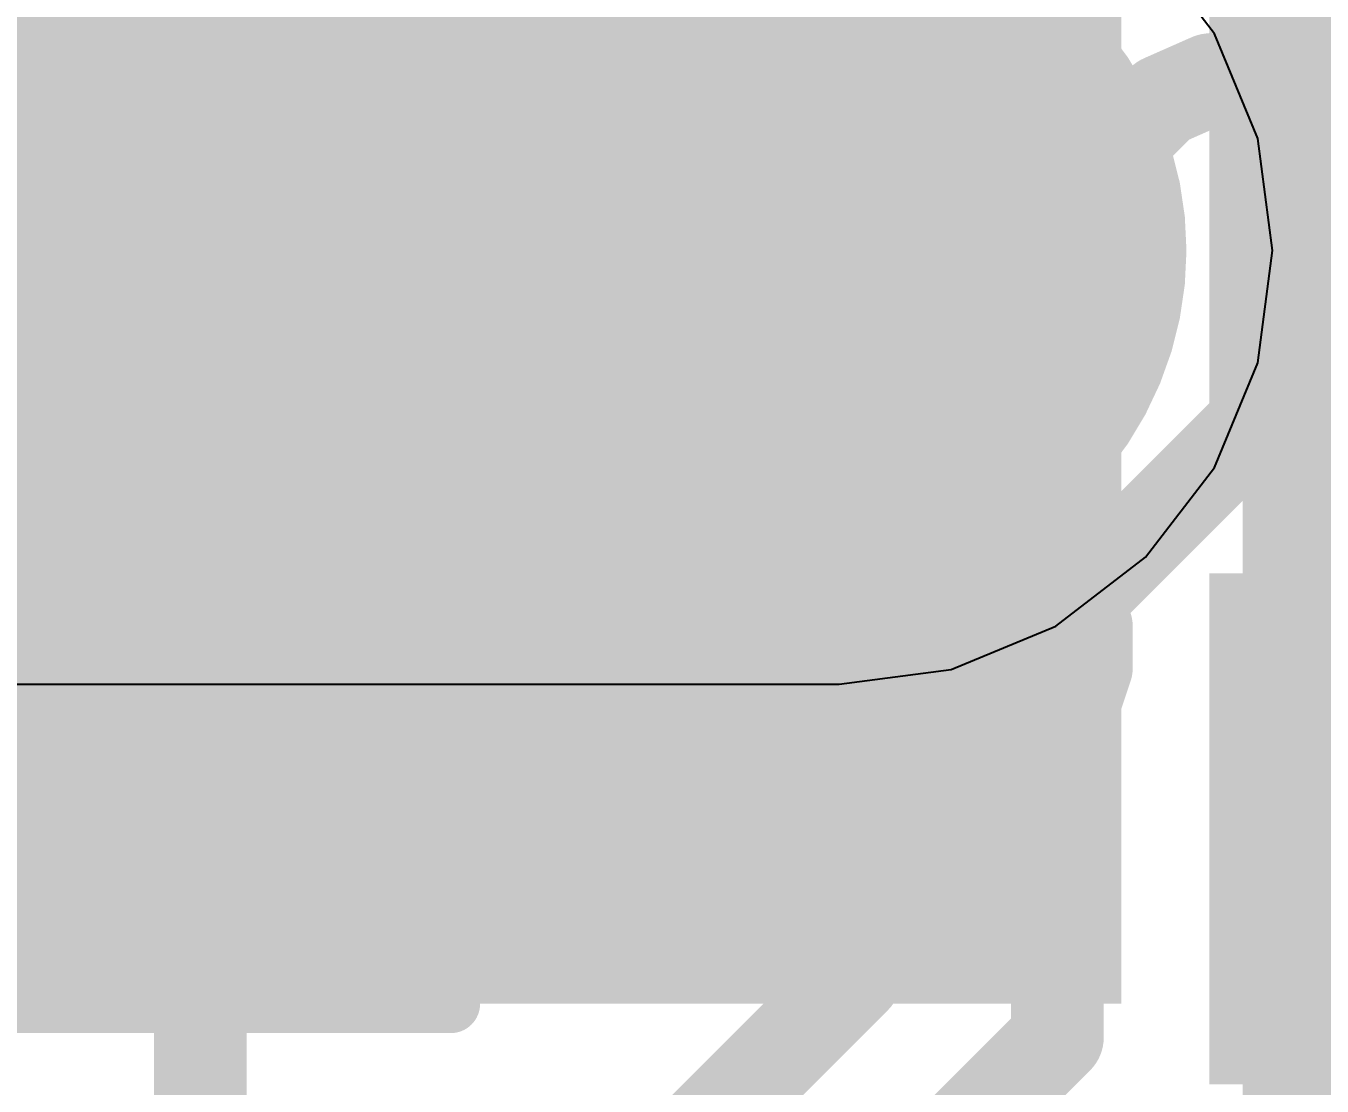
# Model space of a CAD drawing. Header units: inches. Extents: x 0 to 12.4, y -0.6 to 2.2.
# Drawn here: x 1.5709 to 1.681, y 1.743 to 1.8331 of the extents above; entities that cross this region are included whole.
import ezdxf

# ---------------------------------------------------------------- set-up
doc = ezdxf.new("R2010")
doc.units = ezdxf.units.IN
doc.header["$MEASUREMENT"] = 0
for name, color, linetype in [('Bottom Layer', 5, 'Continuous'), ('Dimension', 6, 'Continuous'), ('Drill Drawing', 1, 'Continuous'), ('Mechanical 4', 56, 'Continuous'), ('Top Layer', 1, 'Continuous'), ('Top Overlay', 2, 'Continuous'), ('Top Paste', 8, 'Continuous'), ('Top Solder', 216, 'Continuous'), ('Via Holes', 16, 'Continuous')]:
    doc.layers.add(name, color=color, linetype=linetype)
doc.styles.add('Arial', font='', dxfattribs={"height": 0.2})
doc.styles.get('Arial').set_extended_font_data('Arial')

# ---------------------------------------------------------------- blocks, each defined once
blk = doc.blocks.new('41_SMD_UFL_M______17')
at = {"layer": 'Top Layer'}
for points in [[(-0.37401575, 0.26732285), (-0.31496065, 0.26732285), (-0.31496065, 0.23188975), (-0.37401575, 0.23188975)], [(-0.37401575, 0.21732285), (-0.31496065, 0.21732285), (-0.31496065, 0.18188975), (-0.37401575, 0.18188975)]]:
    blk.add_hatch(color=1, dxfattribs=at).paths.add_polyline_path(points)
at = {"layer": 'Top Paste'}
for points in [[(-0.37401575, 0.26732285), (-0.31496065, 0.26732285), (-0.31496065, 0.23188975), (-0.37401575, 0.23188975)], [(-0.37401575, 0.21732285), (-0.31496065, 0.21732285), (-0.31496065, 0.18188975), (-0.37401575, 0.18188975)]]:
    blk.add_hatch(color=8, dxfattribs=at).paths.add_polyline_path(points)
at = {"layer": 'Top Solder'}
for points in [[(-0.37801575, 0.27132285), (-0.31096065, 0.27132285), (-0.31096065, 0.22788975), (-0.37801575, 0.22788975)], [(-0.37801575, 0.22132285), (-0.31096065, 0.22132285), (-0.31096065, 0.17788975), (-0.37801575, 0.17788975)]]:
    blk.add_hatch(color=216, dxfattribs=at).paths.add_polyline_path(points)
blk = doc.blocks.new('C___1206_68')
at = {"layer": 'Top Layer'}
blk.add_hatch(color=1, dxfattribs=at).paths.add_polyline_path([(0.02, 0.035), (0.08, 0.035), (0.08, -0.035), (0.02, -0.035)])
at = {"layer": 'Top Paste'}
blk.add_hatch(color=8, dxfattribs=at).paths.add_polyline_path([(0.02, 0.035), (0.08, 0.035), (0.08, -0.035), (0.02, -0.035)])
at = {"layer": 'Top Solder'}
blk.add_hatch(color=216, dxfattribs=at).paths.add_polyline_path([(0.016, 0.039), (0.084, 0.039), (0.084, -0.039), (0.016, -0.039)])
at = {"layer": 'Top Overlay'}
for points in [[(0.084, 0.039, 0.005, 0.005, 0), (0.024, 0.039, 0.005, 0.005, 0)], [(0.084, -0.039, 0.005, 0.005, 0), (0.084, 0.039, 0.005, 0.005, 0)]]:
    blk.add_lwpolyline(points, format="xyseb", dxfattribs=at)
for points in [[(0.02275, 0.039, 0.0025, 0.0025, 1), (0.02525, 0.039, 0.0025, 0.0025, 1)], [(0.08275, 0.039, 0.0025, 0.0025, 1), (0.08525, 0.039, 0.0025, 0.0025, 1)], [(0.08275, 0.039, 0.0025, 0.0025, 1), (0.08525, 0.039, 0.0025, 0.0025, 1)]]:
    blk.add_lwpolyline(points, format="xyseb", close=True, dxfattribs=at)

msp = doc.modelspace()

# ---------------------------------------------------------------- hatches: boundary and pattern name
at = {"layer": 'Bottom Layer'}
h = msp.add_hatch(color=5, dxfattribs=at)
edge = h.paths.add_edge_path()
edge.add_arc((1.64, 1.814), 0.011811, 0, 360)
at = {"layer": 'Dimension'}
for points in [[(1.67430525, 1.86680765), (1.73336035, 1.86680765), (1.73336035, 1.83137455), (1.67430525, 1.83137455)], [(1.67430525, 1.86680765), (1.73336035, 1.86680765), (1.73336035, 1.83137455), (1.67430525, 1.83137455)], [(1.67430525, 1.86680765), (1.73336035, 1.86680765), (1.73336035, 1.83137455), (1.67430525, 1.83137455)], [(1.67430525, 1.81680765), (1.73336035, 1.81680765), (1.73336035, 1.78137455), (1.67430525, 1.78137455)], [(1.67430525, 1.81680765), (1.73336035, 1.81680765), (1.73336035, 1.78137455), (1.67430525, 1.78137455)], [(1.67430525, 1.81680765), (1.73336035, 1.81680765), (1.73336035, 1.78137455), (1.67430525, 1.78137455)], [(1.67430525, 1.76680765), (1.73336035, 1.76680765), (1.73336035, 1.73137455), (1.67430525, 1.73137455)], [(1.67430525, 1.76680765), (1.73336035, 1.76680765), (1.73336035, 1.73137455), (1.67430525, 1.73137455)], [(1.67430525, 1.76680765), (1.73336035, 1.76680765), (1.73336035, 1.73137455), (1.67430525, 1.73137455)]]:
    msp.add_hatch(color=6, dxfattribs=at).paths.add_polyline_path(points)
at = {"layer": 'Top Layer'}
for points in [[(1.619, 1.75), (1.664, 1.75), (1.664, 1.88), (1.619, 1.88)], [(1.529, 1.75), (1.664, 1.75), (1.664, 1.827), (1.529, 1.827)]]:
    msp.add_hatch(color=1, dxfattribs=at).paths.add_polyline_path(points)
h = msp.add_hatch(color=1, dxfattribs=at)
edge = h.paths.add_edge_path()
edge.add_arc((1.64, 1.814), 0.011811, 0, 360)
at = {"layer": 'Via Holes'}
h = msp.add_hatch(color=7, dxfattribs=at)
edge = h.paths.add_edge_path()
edge.add_arc((1.64, 1.814), 0.0059055, 0, 360)

# ---------------------------------------------------------------- linework, layer by layer
at = {"layer": 'Bottom Layer'}
for p, q in [((1.6719067, 1.8324214), (1.6664207, 1.8395709)), ((1.6755873, 1.8235356), (1.6719067, 1.8324214)), ((1.6768427, 1.814), (1.6755873, 1.8235356)), ((1.6755873, 1.8044644), (1.6768427, 1.814)), ((1.6719067, 1.7955786), (1.6755873, 1.8044644)), ((1.6660517, 1.7879483), (1.6719067, 1.7955786)), ((1.6584213, 1.7820933), (1.6660517, 1.7879483)), ((1.6495356, 1.7784127), (1.6584213, 1.7820933)), ((1.64, 1.7771573), (1.6495356, 1.7784127)), ((1.3226573, 1.7771573), (1.64, 1.7771573))]:
    msp.add_line(p, q, dxfattribs=at)
msp.add_lwpolyline([(1.304, 1.814, 0.0590551, 0.0590551, 0), (1.64, 1.814, 0.0590551, 0.0590551, 0)], format="xyseb", dxfattribs=at)
msp.add_lwpolyline([(1.6252362, 1.814, 0.0295275, 0.0295275, 1), (1.6547638, 1.814, 0.0295275, 0.0295275, 1)], format="xyseb", close=True, dxfattribs=at)
at = {"layer": 'Dimension'}
for points in [[(1.6152502, 1.8353116, 0.007874, 0.007874, 0), (1.6152502, 1.8607591, 0.007874, 0.007874, 0)], [(1.584139, 1.82121, 0.007874, 0.007874, 0), (1.6004668, 1.8375378, 0.007874, 0.007874, 0)], [(1.5876911, 1.8077525, 0.007874, 0.007874, 0), (1.6152502, 1.8353116, 0.007874, 0.007874, 0)], [(1.6679173, 1.8269197, 0.007874, 0.007874, 0), (1.6712138, 1.8283753, 0.007874, 0.007874, 0)], [(1.6712138, 1.8283753, 0.007874, 0.007874, 0), (1.6712139, 1.8283754, 0.007874, 0.007874, 0)], [(1.6712139, 1.8283754, 0.007874, 0.007874, 0), (1.6715497, 1.8285236, 0.007874, 0.007874, 0)], [(1.6715497, 1.8285236, 0.007874, 0.007874, 0), (1.6719145, 1.8285659, 0.007874, 0.007874, 0)], [(1.6719145, 1.8285659, 0.007874, 0.007874, 0), (1.6719146, 1.8285659, 0.007874, 0.007874, 0)], [(1.6719146, 1.8285659, 0.007874, 0.007874, 0), (1.6723989, 1.8286221, 0.007874, 0.007874, 0)], [(1.6723989, 1.8286221, 0.007874, 0.007874, 0), (1.6723993, 1.8286221, 0.007874, 0.007874, 0)], [(1.6723993, 1.8286221, 0.007874, 0.007874, 0), (1.672539, 1.8286383, 0.007874, 0.007874, 0)], [(1.672539, 1.8286383, 0.007874, 0.007874, 0), (1.6726791, 1.8286383, 0.007874, 0.007874, 0)], [(1.6726791, 1.8286383, 0.007874, 0.007874, 0), (1.6726798, 1.8286383, 0.007874, 0.007874, 0)], [(1.6726798, 1.8286383, 0.007874, 0.007874, 0), (1.7325796, 1.8286383, 0.007874, 0.007874, 0)], [(1.6671837, 1.8264172, 0.007874, 0.007874, 0), (1.6675035, 1.826737, 0.007874, 0.007874, 0)], [(1.6675035, 1.826737, 0.007874, 0.007874, 0), (1.6679172, 1.8269197, 0.007874, 0.007874, 0)], [(1.6679172, 1.8269197, 0.007874, 0.007874, 0), (1.6679173, 1.8269197, 0.007874, 0.007874, 0)], [(1.6646958, 1.8239293, 0.007874, 0.007874, 0), (1.6671836, 1.8264171, 0.007874, 0.007874, 0)], [(1.6671836, 1.8264171, 0.007874, 0.007874, 0), (1.6671837, 1.8264172, 0.007874, 0.007874, 0)], [(1.6641932, 1.8231957, 0.007874, 0.007874, 0), (1.6643759, 1.8236094, 0.007874, 0.007874, 0)], [(1.6643759, 1.8236094, 0.007874, 0.007874, 0), (1.6646957, 1.8239292, 0.007874, 0.007874, 0)], [(1.6646957, 1.8239292, 0.007874, 0.007874, 0), (1.6646958, 1.8239293, 0.007874, 0.007874, 0)], [(1.6627376, 1.8198991, 0.007874, 0.007874, 0), (1.6641932, 1.8231956, 0.007874, 0.007874, 0)], [(1.6641932, 1.8231956, 0.007874, 0.007874, 0), (1.6641932, 1.8231957, 0.007874, 0.007874, 0)], [(1.5825552, 1.8201517, 0.007874, 0.007874, 0), (1.584139, 1.82121, 0.007874, 0.007874, 0)], [(1.580687, 1.8197801, 0.007874, 0.007874, 0), (1.5825552, 1.8201517, 0.007874, 0.007874, 0)], [(1.528636, 1.8197801, 0.007874, 0.007874, 0), (1.580687, 1.8197801, 0.007874, 0.007874, 0)], [(1.6624907, 1.8187137, 0.007874, 0.007874, 0), (1.662547, 1.8191985, 0.007874, 0.007874, 0)], [(1.662547, 1.8191985, 0.007874, 0.007874, 0), (1.6625893, 1.8195632, 0.007874, 0.007874, 0)], [(1.6625893, 1.8195632, 0.007874, 0.007874, 0), (1.6627375, 1.8198988, 0.007874, 0.007874, 0)], [(1.6627375, 1.8198988, 0.007874, 0.007874, 0), (1.6627376, 1.8198991, 0.007874, 0.007874, 0)], [(1.6624746, 1.818574, 0.007874, 0.007874, 0), (1.6624907, 1.8187132, 0.007874, 0.007874, 0)], [(1.6624746, 1.8184332, 0.007874, 0.007874, 0), (1.6624746, 1.818574, 0.007874, 0.007874, 0)], [(1.6624746, 1.8107941, 0.007874, 0.007874, 0), (1.6624746, 1.8184332, 0.007874, 0.007874, 0)], [(1.6624907, 1.8187132, 0.007874, 0.007874, 0), (1.6624907, 1.8187137, 0.007874, 0.007874, 0)], [(1.6621029, 1.8089259, 0.007874, 0.007874, 0), (1.6624746, 1.8107941, 0.007874, 0.007874, 0)], [(1.6610447, 1.8073421, 0.007874, 0.007874, 0), (1.6621029, 1.8089259, 0.007874, 0.007874, 0)], [(1.5128879, 1.8077525, 0.007874, 0.007874, 0), (1.5876911, 1.8077525, 0.007874, 0.007874, 0)], [(1.6465303, 1.7928277, 0.007874, 0.007874, 0), (1.6610447, 1.8073421, 0.007874, 0.007874, 0)], [(1.6585572, 1.7825557, 0.007874, 0.007874, 0), (1.6750927, 1.7990911, 0.007874, 0.007874, 0)], [(1.6750927, 1.7990911, 0.007874, 0.007874, 0), (1.7038328, 1.7990911, 0.007874, 0.007874, 0)], [(1.6459136, 1.792211, 0.007874, 0.007874, 0), (1.6465302, 1.7928276, 0.007874, 0.007874, 0)], [(1.6465302, 1.7928276, 0.007874, 0.007874, 0), (1.6465303, 1.7928277, 0.007874, 0.007874, 0)], [(1.6452458, 1.791162, 0.007874, 0.007874, 0), (1.6454673, 1.7915967, 0.007874, 0.007874, 0)], [(1.6454673, 1.7915967, 0.007874, 0.007874, 0), (1.6454675, 1.791597, 0.007874, 0.007874, 0)], [(1.6454675, 1.791597, 0.007874, 0.007874, 0), (1.6456419, 1.7919392, 0.007874, 0.007874, 0)], [(1.6456419, 1.7919392, 0.007874, 0.007874, 0), (1.6459134, 1.7922107, 0.007874, 0.007874, 0)], [(1.6459134, 1.7922107, 0.007874, 0.007874, 0), (1.6459136, 1.792211, 0.007874, 0.007874, 0)], [(1.6445589, 1.7901144, 0.007874, 0.007874, 0), (1.6448459, 1.7905094, 0.007874, 0.007874, 0)], [(1.6448459, 1.7905094, 0.007874, 0.007874, 0), (1.6452458, 1.791162, 0.007874, 0.007874, 0)], [(1.6440633, 1.7889735, 0.007874, 0.007874, 0), (1.6442141, 1.7894378, 0.007874, 0.007874, 0)], [(1.6442141, 1.7894378, 0.007874, 0.007874, 0), (1.6442143, 1.7894382, 0.007874, 0.007874, 0)], [(1.6442143, 1.7894382, 0.007874, 0.007874, 0), (1.644333, 1.7898033, 0.007874, 0.007874, 0)], [(1.644333, 1.7898033, 0.007874, 0.007874, 0), (1.6445587, 1.790114, 0.007874, 0.007874, 0)], [(1.6445587, 1.790114, 0.007874, 0.007874, 0), (1.6445589, 1.7901144, 0.007874, 0.007874, 0)], [(1.6435487, 1.7878313, 0.007874, 0.007874, 0), (1.6437703, 1.7882661, 0.007874, 0.007874, 0)], [(1.6437703, 1.7882661, 0.007874, 0.007874, 0), (1.6440633, 1.7889735, 0.007874, 0.007874, 0)], [(1.6432378, 1.7866272, 0.007874, 0.007874, 0), (1.6433142, 1.7871096, 0.007874, 0.007874, 0)], [(1.6433142, 1.7871096, 0.007874, 0.007874, 0), (1.6433743, 1.7874889, 0.007874, 0.007874, 0)], [(1.6433743, 1.7874889, 0.007874, 0.007874, 0), (1.6435485, 1.7878309, 0.007874, 0.007874, 0)], [(1.6435485, 1.7878309, 0.007874, 0.007874, 0), (1.6435487, 1.7878313, 0.007874, 0.007874, 0)], [(1.6430591, 1.7858828, 0.007874, 0.007874, 0), (1.6432378, 1.7866272, 0.007874, 0.007874, 0)], [(1.6427895, 1.785053, 0.007874, 0.007874, 0), (1.6429082, 1.7854183, 0.007874, 0.007874, 0)], [(1.6427895, 1.7846688, 0.007874, 0.007874, 0), (1.6427895, 1.785053, 0.007874, 0.007874, 0)], [(1.6429082, 1.7854185, 0.007874, 0.007874, 0), (1.6430591, 1.7858828, 0.007874, 0.007874, 0)], [(1.6429082, 1.7854183, 0.007874, 0.007874, 0), (1.6429082, 1.7854185, 0.007874, 0.007874, 0)], [(1.6427895, 1.7556759, 0.007874, 0.007874, 0), (1.6427895, 1.7846688, 0.007874, 0.007874, 0)], [(1.6585572, 1.7471226, 0.007874, 0.007874, 0), (1.6585572, 1.7825557, 0.007874, 0.007874, 0)], [(1.5660376, 1.7717289, 0.007874, 0.007874, 0), (1.5857226, 1.7520439, 0.007874, 0.007874, 0)], [(1.6424179, 1.7538077, 0.007874, 0.007874, 0), (1.6427895, 1.7556759, 0.007874, 0.007874, 0)], [(1.6413596, 1.7522239, 0.007874, 0.007874, 0), (1.6424179, 1.7538077, 0.007874, 0.007874, 0)], [(1.5857226, 1.7022407, 0.007874, 0.007874, 0), (1.5857226, 1.7520439, 0.007874, 0.007874, 0)], [(1.6237387, 1.734603, 0.007874, 0.007874, 0), (1.6413596, 1.7522239, 0.007874, 0.007874, 0)], [(1.6349352, 1.7235006, 0.007874, 0.007874, 0), (1.6585572, 1.7471226, 0.007874, 0.007874, 0)]]:
    msp.add_lwpolyline(points, format="xyseb", dxfattribs=at)
for points in [[(1.6132817, 1.8353116, 0.003937, 0.003937, 1), (1.6172187, 1.8353116, 0.003937, 0.003937, 1)], [(1.6132817, 1.8353116, 0.003937, 0.003937, 1), (1.6172187, 1.8353116, 0.003937, 0.003937, 1)], [(1.6692453, 1.8283753, 0.003937, 0.003937, 1), (1.6731823, 1.8283753, 0.003937, 0.003937, 1)], [(1.6692453, 1.8283753, 0.003937, 0.003937, 1), (1.6731823, 1.8283753, 0.003937, 0.003937, 1)], [(1.6692454, 1.8283754, 0.003937, 0.003937, 1), (1.6731824, 1.8283754, 0.003937, 0.003937, 1)], [(1.6692454, 1.8283754, 0.003937, 0.003937, 1), (1.6731824, 1.8283754, 0.003937, 0.003937, 1)], [(1.6695812, 1.8285236, 0.003937, 0.003937, 1), (1.6735182, 1.8285236, 0.003937, 0.003937, 1)], [(1.6695812, 1.8285236, 0.003937, 0.003937, 1), (1.6735182, 1.8285236, 0.003937, 0.003937, 1)], [(1.669946, 1.8285659, 0.003937, 0.003937, 1), (1.673883, 1.8285659, 0.003937, 0.003937, 1)], [(1.669946, 1.8285659, 0.003937, 0.003937, 1), (1.673883, 1.8285659, 0.003937, 0.003937, 1)], [(1.6699461, 1.8285659, 0.003937, 0.003937, 1), (1.6738831, 1.8285659, 0.003937, 0.003937, 1)], [(1.6699461, 1.8285659, 0.003937, 0.003937, 1), (1.6738831, 1.8285659, 0.003937, 0.003937, 1)], [(1.6704304, 1.8286221, 0.003937, 0.003937, 1), (1.6743674, 1.8286221, 0.003937, 0.003937, 1)], [(1.6704304, 1.8286221, 0.003937, 0.003937, 1), (1.6743674, 1.8286221, 0.003937, 0.003937, 1)], [(1.6704308, 1.8286221, 0.003937, 0.003937, 1), (1.6743678, 1.8286221, 0.003937, 0.003937, 1)], [(1.6704308, 1.8286221, 0.003937, 0.003937, 1), (1.6743678, 1.8286221, 0.003937, 0.003937, 1)], [(1.6705705, 1.8286383, 0.003937, 0.003937, 1), (1.6745075, 1.8286383, 0.003937, 0.003937, 1)], [(1.6705705, 1.8286383, 0.003937, 0.003937, 1), (1.6745075, 1.8286383, 0.003937, 0.003937, 1)], [(1.6707106, 1.8286383, 0.003937, 0.003937, 1), (1.6746476, 1.8286383, 0.003937, 0.003937, 1)], [(1.6707106, 1.8286383, 0.003937, 0.003937, 1), (1.6746476, 1.8286383, 0.003937, 0.003937, 1)], [(1.6707113, 1.8286383, 0.003937, 0.003937, 1), (1.6746483, 1.8286383, 0.003937, 0.003937, 1)], [(1.6707113, 1.8286383, 0.003937, 0.003937, 1), (1.6746483, 1.8286383, 0.003937, 0.003937, 1)], [(1.665535, 1.826737, 0.003937, 0.003937, 1), (1.669472, 1.826737, 0.003937, 0.003937, 1)], [(1.665535, 1.826737, 0.003937, 0.003937, 1), (1.669472, 1.826737, 0.003937, 0.003937, 1)], [(1.6659487, 1.8269197, 0.003937, 0.003937, 1), (1.6698857, 1.8269197, 0.003937, 0.003937, 1)], [(1.6659487, 1.8269197, 0.003937, 0.003937, 1), (1.6698857, 1.8269197, 0.003937, 0.003937, 1)], [(1.6659488, 1.8269197, 0.003937, 0.003937, 1), (1.6698858, 1.8269197, 0.003937, 0.003937, 1)], [(1.6659488, 1.8269197, 0.003937, 0.003937, 1), (1.6698858, 1.8269197, 0.003937, 0.003937, 1)], [(1.6652151, 1.8264171, 0.003937, 0.003937, 1), (1.6691521, 1.8264171, 0.003937, 0.003937, 1)], [(1.6652151, 1.8264171, 0.003937, 0.003937, 1), (1.6691521, 1.8264171, 0.003937, 0.003937, 1)], [(1.6652152, 1.8264172, 0.003937, 0.003937, 1), (1.6691522, 1.8264172, 0.003937, 0.003937, 1)], [(1.6652152, 1.8264172, 0.003937, 0.003937, 1), (1.6691522, 1.8264172, 0.003937, 0.003937, 1)], [(1.6624074, 1.8236094, 0.003937, 0.003937, 1), (1.6663444, 1.8236094, 0.003937, 0.003937, 1)], [(1.6624074, 1.8236094, 0.003937, 0.003937, 1), (1.6663444, 1.8236094, 0.003937, 0.003937, 1)], [(1.6627272, 1.8239292, 0.003937, 0.003937, 1), (1.6666642, 1.8239292, 0.003937, 0.003937, 1)], [(1.6627272, 1.8239292, 0.003937, 0.003937, 1), (1.6666642, 1.8239292, 0.003937, 0.003937, 1)], [(1.6627273, 1.8239293, 0.003937, 0.003937, 1), (1.6666643, 1.8239293, 0.003937, 0.003937, 1)], [(1.6627273, 1.8239293, 0.003937, 0.003937, 1), (1.6666643, 1.8239293, 0.003937, 0.003937, 1)], [(1.6622247, 1.8231957, 0.003937, 0.003937, 1), (1.6661617, 1.8231957, 0.003937, 0.003937, 1)], [(1.6622247, 1.8231957, 0.003937, 0.003937, 1), (1.6661617, 1.8231957, 0.003937, 0.003937, 1)], [(1.6622247, 1.8231956, 0.003937, 0.003937, 1), (1.6661617, 1.8231956, 0.003937, 0.003937, 1)], [(1.6622247, 1.8231956, 0.003937, 0.003937, 1), (1.6661617, 1.8231956, 0.003937, 0.003937, 1)], [(1.5821705, 1.82121, 0.003937, 0.003937, 1), (1.5861075, 1.82121, 0.003937, 0.003937, 1)], [(1.5821705, 1.82121, 0.003937, 0.003937, 1), (1.5861075, 1.82121, 0.003937, 0.003937, 1)], [(1.5805867, 1.8201517, 0.003937, 0.003937, 1), (1.5845237, 1.8201517, 0.003937, 0.003937, 1)], [(1.5805867, 1.8201517, 0.003937, 0.003937, 1), (1.5845237, 1.8201517, 0.003937, 0.003937, 1)], [(1.5787185, 1.8197801, 0.003937, 0.003937, 1), (1.5826555, 1.8197801, 0.003937, 0.003937, 1)], [(1.5787185, 1.8197801, 0.003937, 0.003937, 1), (1.5826555, 1.8197801, 0.003937, 0.003937, 1)], [(1.6605785, 1.8191985, 0.003937, 0.003937, 1), (1.6645155, 1.8191985, 0.003937, 0.003937, 1)], [(1.6605785, 1.8191985, 0.003937, 0.003937, 1), (1.6645155, 1.8191985, 0.003937, 0.003937, 1)], [(1.6606208, 1.8195632, 0.003937, 0.003937, 1), (1.6645578, 1.8195632, 0.003937, 0.003937, 1)], [(1.6606208, 1.8195632, 0.003937, 0.003937, 1), (1.6645578, 1.8195632, 0.003937, 0.003937, 1)], [(1.660769, 1.8198988, 0.003937, 0.003937, 1), (1.664706, 1.8198988, 0.003937, 0.003937, 1)], [(1.660769, 1.8198988, 0.003937, 0.003937, 1), (1.664706, 1.8198988, 0.003937, 0.003937, 1)], [(1.6607691, 1.8198991, 0.003937, 0.003937, 1), (1.6647061, 1.8198991, 0.003937, 0.003937, 1)], [(1.6607691, 1.8198991, 0.003937, 0.003937, 1), (1.6647061, 1.8198991, 0.003937, 0.003937, 1)], [(1.6605061, 1.818574, 0.003937, 0.003937, 1), (1.6644431, 1.818574, 0.003937, 0.003937, 1)], [(1.6605061, 1.818574, 0.003937, 0.003937, 1), (1.6644431, 1.818574, 0.003937, 0.003937, 1)], [(1.6605061, 1.8184332, 0.003937, 0.003937, 1), (1.6644431, 1.8184332, 0.003937, 0.003937, 1)], [(1.6605061, 1.8184332, 0.003937, 0.003937, 1), (1.6644431, 1.8184332, 0.003937, 0.003937, 1)], [(1.6605222, 1.8187137, 0.003937, 0.003937, 1), (1.6644592, 1.8187137, 0.003937, 0.003937, 1)], [(1.6605222, 1.8187137, 0.003937, 0.003937, 1), (1.6644592, 1.8187137, 0.003937, 0.003937, 1)], [(1.6605222, 1.8187132, 0.003937, 0.003937, 1), (1.6644592, 1.8187132, 0.003937, 0.003937, 1)], [(1.6605222, 1.8187132, 0.003937, 0.003937, 1), (1.6644592, 1.8187132, 0.003937, 0.003937, 1)], [(1.6605061, 1.8107941, 0.003937, 0.003937, 1), (1.6644431, 1.8107941, 0.003937, 0.003937, 1)], [(1.6605061, 1.8107941, 0.003937, 0.003937, 1), (1.6644431, 1.8107941, 0.003937, 0.003937, 1)], [(1.6601344, 1.8089259, 0.003937, 0.003937, 1), (1.6640714, 1.8089259, 0.003937, 0.003937, 1)], [(1.6601344, 1.8089259, 0.003937, 0.003937, 1), (1.6640714, 1.8089259, 0.003937, 0.003937, 1)], [(1.5857226, 1.8077525, 0.003937, 0.003937, 1), (1.5896596, 1.8077525, 0.003937, 0.003937, 1)], [(1.5857226, 1.8077525, 0.003937, 0.003937, 1), (1.5896596, 1.8077525, 0.003937, 0.003937, 1)], [(1.6590762, 1.8073421, 0.003937, 0.003937, 1), (1.6630132, 1.8073421, 0.003937, 0.003937, 1)], [(1.6590762, 1.8073421, 0.003937, 0.003937, 1), (1.6630132, 1.8073421, 0.003937, 0.003937, 1)], [(1.6731242, 1.7990911, 0.003937, 0.003937, 1), (1.6770612, 1.7990911, 0.003937, 0.003937, 1)], [(1.6731242, 1.7990911, 0.003937, 0.003937, 1), (1.6770612, 1.7990911, 0.003937, 0.003937, 1)], [(1.6445617, 1.7928276, 0.003937, 0.003937, 1), (1.6484987, 1.7928276, 0.003937, 0.003937, 1)], [(1.6445617, 1.7928276, 0.003937, 0.003937, 1), (1.6484987, 1.7928276, 0.003937, 0.003937, 1)], [(1.6445618, 1.7928277, 0.003937, 0.003937, 1), (1.6484988, 1.7928277, 0.003937, 0.003937, 1)], [(1.6445618, 1.7928277, 0.003937, 0.003937, 1), (1.6484988, 1.7928277, 0.003937, 0.003937, 1)], [(1.6434988, 1.7915967, 0.003937, 0.003937, 1), (1.6474358, 1.7915967, 0.003937, 0.003937, 1)], [(1.6434988, 1.7915967, 0.003937, 0.003937, 1), (1.6474358, 1.7915967, 0.003937, 0.003937, 1)], [(1.643499, 1.791597, 0.003937, 0.003937, 1), (1.647436, 1.791597, 0.003937, 0.003937, 1)], [(1.643499, 1.791597, 0.003937, 0.003937, 1), (1.647436, 1.791597, 0.003937, 0.003937, 1)], [(1.6436734, 1.7919392, 0.003937, 0.003937, 1), (1.6476104, 1.7919392, 0.003937, 0.003937, 1)], [(1.6436734, 1.7919392, 0.003937, 0.003937, 1), (1.6476104, 1.7919392, 0.003937, 0.003937, 1)], [(1.6439449, 1.7922107, 0.003937, 0.003937, 1), (1.6478819, 1.7922107, 0.003937, 0.003937, 1)], [(1.6439449, 1.7922107, 0.003937, 0.003937, 1), (1.6478819, 1.7922107, 0.003937, 0.003937, 1)], [(1.6439451, 1.792211, 0.003937, 0.003937, 1), (1.6478821, 1.792211, 0.003937, 0.003937, 1)], [(1.6439451, 1.792211, 0.003937, 0.003937, 1), (1.6478821, 1.792211, 0.003937, 0.003937, 1)], [(1.6428774, 1.7905094, 0.003937, 0.003937, 1), (1.6468144, 1.7905094, 0.003937, 0.003937, 1)], [(1.6428774, 1.7905094, 0.003937, 0.003937, 1), (1.6468144, 1.7905094, 0.003937, 0.003937, 1)], [(1.6432773, 1.791162, 0.003937, 0.003937, 1), (1.6472143, 1.791162, 0.003937, 0.003937, 1)], [(1.6432773, 1.791162, 0.003937, 0.003937, 1), (1.6472143, 1.791162, 0.003937, 0.003937, 1)], [(1.6422456, 1.7894378, 0.003937, 0.003937, 1), (1.6461826, 1.7894378, 0.003937, 0.003937, 1)], [(1.6422456, 1.7894378, 0.003937, 0.003937, 1), (1.6461826, 1.7894378, 0.003937, 0.003937, 1)], [(1.6422458, 1.7894382, 0.003937, 0.003937, 1), (1.6461828, 1.7894382, 0.003937, 0.003937, 1)], [(1.6422458, 1.7894382, 0.003937, 0.003937, 1), (1.6461828, 1.7894382, 0.003937, 0.003937, 1)], [(1.6423645, 1.7898033, 0.003937, 0.003937, 1), (1.6463015, 1.7898033, 0.003937, 0.003937, 1)], [(1.6423645, 1.7898033, 0.003937, 0.003937, 1), (1.6463015, 1.7898033, 0.003937, 0.003937, 1)], [(1.6425902, 1.790114, 0.003937, 0.003937, 1), (1.6465272, 1.790114, 0.003937, 0.003937, 1)], [(1.6425902, 1.790114, 0.003937, 0.003937, 1), (1.6465272, 1.790114, 0.003937, 0.003937, 1)], [(1.6425904, 1.7901144, 0.003937, 0.003937, 1), (1.6465274, 1.7901144, 0.003937, 0.003937, 1)], [(1.6425904, 1.7901144, 0.003937, 0.003937, 1), (1.6465274, 1.7901144, 0.003937, 0.003937, 1)], [(1.6418018, 1.7882661, 0.003937, 0.003937, 1), (1.6457388, 1.7882661, 0.003937, 0.003937, 1)], [(1.6418018, 1.7882661, 0.003937, 0.003937, 1), (1.6457388, 1.7882661, 0.003937, 0.003937, 1)], [(1.6420948, 1.7889735, 0.003937, 0.003937, 1), (1.6460318, 1.7889735, 0.003937, 0.003937, 1)], [(1.6420948, 1.7889735, 0.003937, 0.003937, 1), (1.6460318, 1.7889735, 0.003937, 0.003937, 1)], [(1.6413457, 1.7871096, 0.003937, 0.003937, 1), (1.6452827, 1.7871096, 0.003937, 0.003937, 1)], [(1.6413457, 1.7871096, 0.003937, 0.003937, 1), (1.6452827, 1.7871096, 0.003937, 0.003937, 1)], [(1.6414058, 1.7874889, 0.003937, 0.003937, 1), (1.6453428, 1.7874889, 0.003937, 0.003937, 1)], [(1.6414058, 1.7874889, 0.003937, 0.003937, 1), (1.6453428, 1.7874889, 0.003937, 0.003937, 1)], [(1.64158, 1.7878309, 0.003937, 0.003937, 1), (1.645517, 1.7878309, 0.003937, 0.003937, 1)], [(1.64158, 1.7878309, 0.003937, 0.003937, 1), (1.645517, 1.7878309, 0.003937, 0.003937, 1)], [(1.6415802, 1.7878313, 0.003937, 0.003937, 1), (1.6455172, 1.7878313, 0.003937, 0.003937, 1)], [(1.6415802, 1.7878313, 0.003937, 0.003937, 1), (1.6455172, 1.7878313, 0.003937, 0.003937, 1)], [(1.6412693, 1.7866272, 0.003937, 0.003937, 1), (1.6452063, 1.7866272, 0.003937, 0.003937, 1)], [(1.6412693, 1.7866272, 0.003937, 0.003937, 1), (1.6452063, 1.7866272, 0.003937, 0.003937, 1)], [(1.640821, 1.785053, 0.003937, 0.003937, 1), (1.644758, 1.785053, 0.003937, 0.003937, 1)], [(1.640821, 1.785053, 0.003937, 0.003937, 1), (1.644758, 1.785053, 0.003937, 0.003937, 1)], [(1.6409397, 1.7854185, 0.003937, 0.003937, 1), (1.6448767, 1.7854185, 0.003937, 0.003937, 1)], [(1.6409397, 1.7854185, 0.003937, 0.003937, 1), (1.6448767, 1.7854185, 0.003937, 0.003937, 1)], [(1.6409397, 1.7854183, 0.003937, 0.003937, 1), (1.6448767, 1.7854183, 0.003937, 0.003937, 1)], [(1.6409397, 1.7854183, 0.003937, 0.003937, 1), (1.6448767, 1.7854183, 0.003937, 0.003937, 1)], [(1.6410906, 1.7858828, 0.003937, 0.003937, 1), (1.6450276, 1.7858828, 0.003937, 0.003937, 1)], [(1.6410906, 1.7858828, 0.003937, 0.003937, 1), (1.6450276, 1.7858828, 0.003937, 0.003937, 1)], [(1.640821, 1.7846688, 0.003937, 0.003937, 1), (1.644758, 1.7846688, 0.003937, 0.003937, 1)], [(1.640821, 1.7846688, 0.003937, 0.003937, 1), (1.644758, 1.7846688, 0.003937, 0.003937, 1)], [(1.6565887, 1.7825557, 0.003937, 0.003937, 1), (1.6605257, 1.7825557, 0.003937, 0.003937, 1)], [(1.6565887, 1.7825557, 0.003937, 0.003937, 1), (1.6605257, 1.7825557, 0.003937, 0.003937, 1)], [(1.640821, 1.7556759, 0.003937, 0.003937, 1), (1.644758, 1.7556759, 0.003937, 0.003937, 1)], [(1.640821, 1.7556759, 0.003937, 0.003937, 1), (1.644758, 1.7556759, 0.003937, 0.003937, 1)], [(1.6404494, 1.7538077, 0.003937, 0.003937, 1), (1.6443864, 1.7538077, 0.003937, 0.003937, 1)], [(1.6404494, 1.7538077, 0.003937, 0.003937, 1), (1.6443864, 1.7538077, 0.003937, 0.003937, 1)], [(1.5837541, 1.7520439, 0.003937, 0.003937, 1), (1.5876911, 1.7520439, 0.003937, 0.003937, 1)], [(1.5837541, 1.7520439, 0.003937, 0.003937, 1), (1.5876911, 1.7520439, 0.003937, 0.003937, 1)], [(1.6393911, 1.7522239, 0.003937, 0.003937, 1), (1.6433281, 1.7522239, 0.003937, 0.003937, 1)], [(1.6393911, 1.7522239, 0.003937, 0.003937, 1), (1.6433281, 1.7522239, 0.003937, 0.003937, 1)], [(1.6565887, 1.7471226, 0.003937, 0.003937, 1), (1.6605257, 1.7471226, 0.003937, 0.003937, 1)], [(1.6565887, 1.7471226, 0.003937, 0.003937, 1), (1.6605257, 1.7471226, 0.003937, 0.003937, 1)]]:
    msp.add_lwpolyline(points, format="xyseb", close=True, dxfattribs=at)
at = {"layer": 'Drill Drawing'}
for points in [[(1.63, 1.824, 0.002, 0.002, 0), (1.64, 1.819, 0.002, 0.002, 0)], [(1.63, 1.824, 0.002, 0.002, 0), (1.635, 1.814, 0.002, 0.002, 0)], [(1.64, 1.819, 0.002, 0.002, 0), (1.65, 1.824, 0.002, 0.002, 0)], [(1.645, 1.814, 0.002, 0.002, 0), (1.65, 1.824, 0.002, 0.002, 0)], [(1.63, 1.804, 0.002, 0.002, 0), (1.635, 1.814, 0.002, 0.002, 0)], [(1.645, 1.814, 0.002, 0.002, 0), (1.65, 1.804, 0.002, 0.002, 0)], [(1.63, 1.804, 0.002, 0.002, 0), (1.64, 1.809, 0.002, 0.002, 0)], [(1.64, 1.809, 0.002, 0.002, 0), (1.65, 1.804, 0.002, 0.002, 0)]]:
    msp.add_lwpolyline(points, format="xyseb", dxfattribs=at)
for points in [[(1.6295, 1.824, 0.001, 0.001, 1), (1.6305, 1.824, 0.001, 0.001, 1)], [(1.6295, 1.824, 0.001, 0.001, 1), (1.6305, 1.824, 0.001, 0.001, 1)], [(1.6495, 1.824, 0.001, 0.001, 1), (1.6505, 1.824, 0.001, 0.001, 1)], [(1.6495, 1.824, 0.001, 0.001, 1), (1.6505, 1.824, 0.001, 0.001, 1)], [(1.6395, 1.819, 0.001, 0.001, 1), (1.6405, 1.819, 0.001, 0.001, 1)], [(1.6395, 1.819, 0.001, 0.001, 1), (1.6405, 1.819, 0.001, 0.001, 1)], [(1.6345, 1.814, 0.001, 0.001, 1), (1.6355, 1.814, 0.001, 0.001, 1)], [(1.6345, 1.814, 0.001, 0.001, 1), (1.6355, 1.814, 0.001, 0.001, 1)], [(1.6445, 1.814, 0.001, 0.001, 1), (1.6455, 1.814, 0.001, 0.001, 1)], [(1.6445, 1.814, 0.001, 0.001, 1), (1.6455, 1.814, 0.001, 0.001, 1)], [(1.6395, 1.809, 0.001, 0.001, 1), (1.6405, 1.809, 0.001, 0.001, 1)], [(1.6395, 1.809, 0.001, 0.001, 1), (1.6405, 1.809, 0.001, 0.001, 1)], [(1.6295, 1.804, 0.001, 0.001, 1), (1.6305, 1.804, 0.001, 0.001, 1)], [(1.6295, 1.804, 0.001, 0.001, 1), (1.6305, 1.804, 0.001, 0.001, 1)], [(1.6495, 1.804, 0.001, 0.001, 1), (1.6505, 1.804, 0.001, 0.001, 1)], [(1.6495, 1.804, 0.001, 0.001, 1), (1.6505, 1.804, 0.001, 0.001, 1)]]:
    msp.add_lwpolyline(points, format="xyseb", close=True, dxfattribs=at)
at = {"layer": 'Mechanical 4'}
for points in [[(1.604622, 1.7961868, 0.0047244, 0.0047244, 0), (1.604622, 1.8521909, 0.0047244, 0.0047244, 0)], [(1.6226291, 1.8271698, 0.0059055, 0.0059055, 0), (1.6376273, 1.8140464, 0.0059055, 0.0059055, 0)], [(1.6226291, 1.8027978, 0.0059055, 0.0059055, 0), (1.6226291, 1.8271698, 0.0059055, 0.0059055, 0)], [(1.6413768, 1.825295, 0.0059055, 0.0059055, 0), (1.6451263, 1.8271698, 0.0059055, 0.0059055, 0)], [(1.6451263, 1.8271698, 0.0059055, 0.0059055, 0), (1.6545001, 1.8271698, 0.0059055, 0.0059055, 0)], [(1.6545001, 1.8271698, 0.0059055, 0.0059055, 0), (1.6582497, 1.825295, 0.0059055, 0.0059055, 0)], [(1.639502, 1.8234202, 0.0059055, 0.0059055, 0), (1.6413768, 1.825295, 0.0059055, 0.0059055, 0)], [(1.6582497, 1.825295, 0.0059055, 0.0059055, 0), (1.6601244, 1.8234202, 0.0059055, 0.0059055, 0)], [(1.6376273, 1.8196707, 0.0059055, 0.0059055, 0), (1.639502, 1.8234202, 0.0059055, 0.0059055, 0)], [(1.6601244, 1.8234202, 0.0059055, 0.0059055, 0), (1.6619992, 1.8196707, 0.0059055, 0.0059055, 0)], [(1.6376273, 1.8140464, 0.0059055, 0.0059055, 0), (1.6376273, 1.8196707, 0.0059055, 0.0059055, 0)], [(1.6619992, 1.8084221, 0.0059055, 0.0059055, 0), (1.6619992, 1.8196707, 0.0059055, 0.0059055, 0)], [(1.6601244, 1.8046726, 0.0059055, 0.0059055, 0), (1.6619992, 1.8084221, 0.0059055, 0.0059055, 0)], [(1.6582497, 1.8027978, 0.0059055, 0.0059055, 0), (1.6601244, 1.8046726, 0.0059055, 0.0059055, 0)], [(1.6245039, 1.7877997, 0.0059055, 0.0059055, 0), (1.6263787, 1.7896745, 0.0059055, 0.0059055, 0)], [(1.6582497, 1.7896745, 0.0059055, 0.0059055, 0), (1.6601244, 1.7877997, 0.0059055, 0.0059055, 0)], [(1.6226291, 1.7821754, 0.0059055, 0.0059055, 0), (1.6245039, 1.7877997, 0.0059055, 0.0059055, 0)], [(1.6601244, 1.7877997, 0.0059055, 0.0059055, 0), (1.6619992, 1.7821754, 0.0059055, 0.0059055, 0)], [(1.6226291, 1.7784259, 0.0059055, 0.0059055, 0), (1.6226291, 1.7821754, 0.0059055, 0.0059055, 0)], [(1.6619992, 1.7784259, 0.0059055, 0.0059055, 0), (1.6619992, 1.7821754, 0.0059055, 0.0059055, 0)], [(1.6226291, 1.7784259, 0.0059055, 0.0059055, 0), (1.6245039, 1.7728016, 0.0059055, 0.0059055, 0)], [(1.6601244, 1.7728016, 0.0059055, 0.0059055, 0), (1.6619992, 1.7784259, 0.0059055, 0.0059055, 0)], [(1.6245039, 1.7728016, 0.0059055, 0.0059055, 0), (1.6282534, 1.7690521, 0.0059055, 0.0059055, 0)], [(1.6563749, 1.7690521, 0.0059055, 0.0059055, 0), (1.6601244, 1.7728016, 0.0059055, 0.0059055, 0)], [(1.6282534, 1.7690521, 0.0059055, 0.0059055, 0), (1.632003, 1.7671773, 0.0059055, 0.0059055, 0)], [(1.6526254, 1.7671773, 0.0059055, 0.0059055, 0), (1.6563749, 1.7690521, 0.0059055, 0.0059055, 0)], [(1.632003, 1.7671773, 0.0059055, 0.0059055, 0), (1.639502, 1.7653025, 0.0059055, 0.0059055, 0)], [(1.6451263, 1.7653025, 0.0059055, 0.0059055, 0), (1.6526254, 1.7671773, 0.0059055, 0.0059055, 0)], [(1.639502, 1.7653025, 0.0059055, 0.0059055, 0), (1.6451263, 1.7653025, 0.0059055, 0.0059055, 0)]]:
    msp.add_lwpolyline(points, format="xyseb", dxfattribs=at)
for points in [[(1.6211527, 1.8271698, 0.0029527, 0.0029527, 1), (1.6241055, 1.8271698, 0.0029527, 0.0029527, 1)], [(1.6211527, 1.8271698, 0.0029527, 0.0029527, 1), (1.6241055, 1.8271698, 0.0029527, 0.0029527, 1)], [(1.6436499, 1.8271698, 0.0029527, 0.0029527, 1), (1.6466027, 1.8271698, 0.0029527, 0.0029527, 1)], [(1.6436499, 1.8271698, 0.0029527, 0.0029527, 1), (1.6466027, 1.8271698, 0.0029527, 0.0029527, 1)], [(1.6530237, 1.8271698, 0.0029527, 0.0029527, 1), (1.6559765, 1.8271698, 0.0029527, 0.0029527, 1)], [(1.6530237, 1.8271698, 0.0029527, 0.0029527, 1), (1.6559765, 1.8271698, 0.0029527, 0.0029527, 1)], [(1.6399004, 1.825295, 0.0029527, 0.0029527, 1), (1.6428532, 1.825295, 0.0029527, 0.0029527, 1)], [(1.6399004, 1.825295, 0.0029527, 0.0029527, 1), (1.6428532, 1.825295, 0.0029527, 0.0029527, 1)], [(1.6567733, 1.825295, 0.0029527, 0.0029527, 1), (1.6597261, 1.825295, 0.0029527, 0.0029527, 1)], [(1.6567733, 1.825295, 0.0029527, 0.0029527, 1), (1.6597261, 1.825295, 0.0029527, 0.0029527, 1)], [(1.6380256, 1.8234202, 0.0029527, 0.0029527, 1), (1.6409784, 1.8234202, 0.0029527, 0.0029527, 1)], [(1.6380256, 1.8234202, 0.0029527, 0.0029527, 1), (1.6409784, 1.8234202, 0.0029527, 0.0029527, 1)], [(1.658648, 1.8234202, 0.0029527, 0.0029527, 1), (1.6616008, 1.8234202, 0.0029527, 0.0029527, 1)], [(1.658648, 1.8234202, 0.0029527, 0.0029527, 1), (1.6616008, 1.8234202, 0.0029527, 0.0029527, 1)], [(1.6361509, 1.8196707, 0.0029527, 0.0029527, 1), (1.6391037, 1.8196707, 0.0029527, 0.0029527, 1)], [(1.6361509, 1.8196707, 0.0029527, 0.0029527, 1), (1.6391037, 1.8196707, 0.0029527, 0.0029527, 1)], [(1.6605228, 1.8196707, 0.0029527, 0.0029527, 1), (1.6634756, 1.8196707, 0.0029527, 0.0029527, 1)], [(1.6605228, 1.8196707, 0.0029527, 0.0029527, 1), (1.6634756, 1.8196707, 0.0029527, 0.0029527, 1)], [(1.6361509, 1.8140464, 0.0029527, 0.0029527, 1), (1.6391037, 1.8140464, 0.0029527, 0.0029527, 1)], [(1.6361509, 1.8140464, 0.0029527, 0.0029527, 1), (1.6391037, 1.8140464, 0.0029527, 0.0029527, 1)], [(1.6605228, 1.8084221, 0.0029527, 0.0029527, 1), (1.6634756, 1.8084221, 0.0029527, 0.0029527, 1)], [(1.6605228, 1.8084221, 0.0029527, 0.0029527, 1), (1.6634756, 1.8084221, 0.0029527, 0.0029527, 1)], [(1.658648, 1.8046726, 0.0029527, 0.0029527, 1), (1.6616008, 1.8046726, 0.0029527, 0.0029527, 1)], [(1.658648, 1.8046726, 0.0029527, 0.0029527, 1), (1.6616008, 1.8046726, 0.0029527, 0.0029527, 1)], [(1.6211527, 1.8027978, 0.0029527, 0.0029527, 1), (1.6241055, 1.8027978, 0.0029527, 0.0029527, 1)], [(1.6567733, 1.8027978, 0.0029527, 0.0029527, 1), (1.6597261, 1.8027978, 0.0029527, 0.0029527, 1)], [(1.6034409, 1.7961868, 0.0023622, 0.0023622, 1), (1.6058031, 1.7961868, 0.0023622, 0.0023622, 1)], [(1.6249023, 1.7896745, 0.0029527, 0.0029527, 1), (1.6278551, 1.7896745, 0.0029527, 0.0029527, 1)], [(1.6567733, 1.7896745, 0.0029527, 0.0029527, 1), (1.6597261, 1.7896745, 0.0029527, 0.0029527, 1)], [(1.6230275, 1.7877997, 0.0029527, 0.0029527, 1), (1.6259803, 1.7877997, 0.0029527, 0.0029527, 1)], [(1.6230275, 1.7877997, 0.0029527, 0.0029527, 1), (1.6259803, 1.7877997, 0.0029527, 0.0029527, 1)], [(1.658648, 1.7877997, 0.0029527, 0.0029527, 1), (1.6616008, 1.7877997, 0.0029527, 0.0029527, 1)], [(1.658648, 1.7877997, 0.0029527, 0.0029527, 1), (1.6616008, 1.7877997, 0.0029527, 0.0029527, 1)], [(1.6211527, 1.7821754, 0.0029527, 0.0029527, 1), (1.6241055, 1.7821754, 0.0029527, 0.0029527, 1)], [(1.6211527, 1.7821754, 0.0029527, 0.0029527, 1), (1.6241055, 1.7821754, 0.0029527, 0.0029527, 1)], [(1.6605228, 1.7821754, 0.0029527, 0.0029527, 1), (1.6634756, 1.7821754, 0.0029527, 0.0029527, 1)], [(1.6605228, 1.7821754, 0.0029527, 0.0029527, 1), (1.6634756, 1.7821754, 0.0029527, 0.0029527, 1)], [(1.6211527, 1.7784259, 0.0029527, 0.0029527, 1), (1.6241055, 1.7784259, 0.0029527, 0.0029527, 1)], [(1.6211527, 1.7784259, 0.0029527, 0.0029527, 1), (1.6241055, 1.7784259, 0.0029527, 0.0029527, 1)], [(1.6605228, 1.7784259, 0.0029527, 0.0029527, 1), (1.6634756, 1.7784259, 0.0029527, 0.0029527, 1)], [(1.6605228, 1.7784259, 0.0029527, 0.0029527, 1), (1.6634756, 1.7784259, 0.0029527, 0.0029527, 1)], [(1.6230275, 1.7728016, 0.0029527, 0.0029527, 1), (1.6259803, 1.7728016, 0.0029527, 0.0029527, 1)], [(1.6230275, 1.7728016, 0.0029527, 0.0029527, 1), (1.6259803, 1.7728016, 0.0029527, 0.0029527, 1)], [(1.658648, 1.7728016, 0.0029527, 0.0029527, 1), (1.6616008, 1.7728016, 0.0029527, 0.0029527, 1)], [(1.658648, 1.7728016, 0.0029527, 0.0029527, 1), (1.6616008, 1.7728016, 0.0029527, 0.0029527, 1)], [(1.626777, 1.7690521, 0.0029527, 0.0029527, 1), (1.6297298, 1.7690521, 0.0029527, 0.0029527, 1)], [(1.626777, 1.7690521, 0.0029527, 0.0029527, 1), (1.6297298, 1.7690521, 0.0029527, 0.0029527, 1)], [(1.6548985, 1.7690521, 0.0029527, 0.0029527, 1), (1.6578513, 1.7690521, 0.0029527, 0.0029527, 1)], [(1.6548985, 1.7690521, 0.0029527, 0.0029527, 1), (1.6578513, 1.7690521, 0.0029527, 0.0029527, 1)], [(1.6305266, 1.7671773, 0.0029527, 0.0029527, 1), (1.6334794, 1.7671773, 0.0029527, 0.0029527, 1)], [(1.6305266, 1.7671773, 0.0029527, 0.0029527, 1), (1.6334794, 1.7671773, 0.0029527, 0.0029527, 1)], [(1.651149, 1.7671773, 0.0029527, 0.0029527, 1), (1.6541018, 1.7671773, 0.0029527, 0.0029527, 1)], [(1.651149, 1.7671773, 0.0029527, 0.0029527, 1), (1.6541018, 1.7671773, 0.0029527, 0.0029527, 1)], [(1.6380256, 1.7653025, 0.0029527, 0.0029527, 1), (1.6409784, 1.7653025, 0.0029527, 0.0029527, 1)], [(1.6380256, 1.7653025, 0.0029527, 0.0029527, 1), (1.6409784, 1.7653025, 0.0029527, 0.0029527, 1)], [(1.6436499, 1.7653025, 0.0029527, 0.0029527, 1), (1.6466027, 1.7653025, 0.0029527, 0.0029527, 1)], [(1.6436499, 1.7653025, 0.0029527, 0.0029527, 1), (1.6466027, 1.7653025, 0.0029527, 0.0029527, 1)]]:
    msp.add_lwpolyline(points, format="xyseb", close=True, dxfattribs=at)

# ---------------------------------------------------------------- block references
msp.add_blockref('41_SMD_UFL_M______17', (2.0494961, 1.5652519))
at = {"rotation": 270}
msp.add_blockref('C___1206_68', (1.568, 1.834), dxfattribs=at)

# ---------------------------------------------------------------- texts
at = {"layer": 'Top Overlay', "style": 'Arial'}
msp.add_text('C2', height=0.04, rotation=90, dxfattribs=at).set_placement((1.6589935, 1.7767484))

doc.saveas('drawing.dxf')
